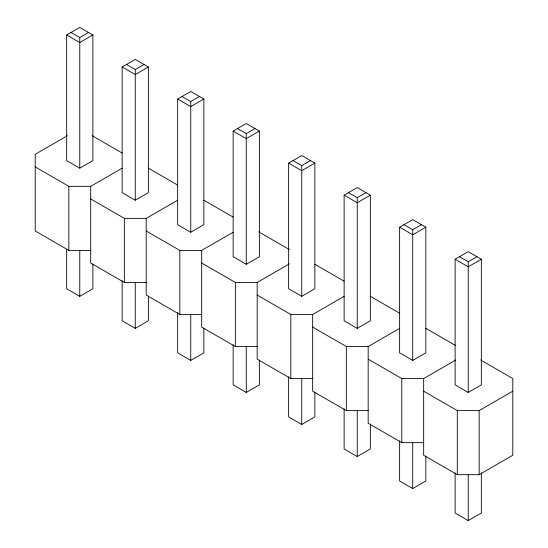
<?xml version="1.0" encoding="UTF-8"?>
<svg xmlns="http://www.w3.org/2000/svg" width="548" height="548" viewBox="0 0 548 548"><rect width="100%" height="100%" fill="white"/><g stroke="black" fill="none" stroke-linecap="round" stroke-linejoin="round"><path stroke-width="0.82" d="M66.664 34.969L79.775 27.4L92.879 34.969L92.879 160.605L79.775 168.168L66.664 160.605L66.664 34.969L79.775 42.539L92.879 34.969M71.035 32.448L79.775 37.49L88.509 32.448M122.156 67.007L135.267 59.437L148.378 67.007L148.378 192.643L135.267 200.212L122.156 192.643L122.156 67.007L135.267 74.576L148.378 67.007M126.526 64.486L135.267 69.528L144.008 64.486M67.383 135.712L35.202 154.296L35.202 230.989L68.849 250.415L90.694 250.415M177.648 99.044L190.759 91.475L203.87 99.044L203.87 224.68L190.759 232.249L177.648 224.68L177.648 99.044L190.759 106.613L203.87 99.044M182.018 96.523L190.759 101.572L199.499 96.523M35.202 166.907L68.849 186.334L90.694 186.334L122.149 168.174M233.147 131.082L246.251 123.519L259.362 131.082L259.362 256.717L246.251 264.287L233.147 256.717L233.147 131.082L246.251 138.651L259.362 131.082M237.517 128.561L246.251 133.609L254.991 128.561M90.694 198.951L124.341 218.371L146.193 218.371L177.641 200.219M288.638 163.126L301.749 155.557L314.853 163.126L314.853 288.755L301.749 296.324L288.638 288.755L288.638 163.126L301.749 170.695L314.853 163.126M293.009 160.598L301.749 165.647L310.483 160.598M66.664 249.456L66.664 288.762L79.775 296.331L92.879 288.762L92.879 263.985M146.193 230.989L179.833 250.415L201.685 250.415L233.133 232.256M344.13 195.163L357.241 187.594L370.352 195.163L370.352 320.799L357.241 328.368L344.13 320.799L344.13 195.163L357.241 202.733L370.352 195.163M348.501 192.643L357.241 197.684L365.982 192.643M122.156 280.644L122.156 320.799L135.267 328.368L148.378 320.799L148.378 296.023M201.685 263.026L235.332 282.453L257.176 282.453L289.358 263.869M399.622 227.201L412.733 219.632L425.844 227.201L425.844 352.837L412.733 360.406L399.622 352.837L399.622 227.201L412.733 234.77L425.844 227.201M403.992 224.68L412.733 229.722L421.474 224.68M177.648 312.682L177.648 352.837L190.759 360.406L203.87 352.837L203.87 328.06M257.176 295.064L290.824 314.49L312.668 314.49L344.123 296.331M455.121 259.238L468.225 251.669L481.336 259.238L481.336 384.874L468.225 392.443L455.121 384.874L455.121 259.238L468.225 266.808L481.336 259.238M459.491 256.717L468.225 261.766L476.966 256.717M233.147 344.719L233.147 384.874L246.251 392.443L259.362 384.874L259.362 360.098M312.668 327.101L346.315 346.528L368.167 346.528L399.615 328.368M288.638 376.757L288.638 416.918L301.749 424.481L314.853 416.918L314.853 392.135M368.167 359.145L401.807 378.565L423.659 378.565L455.84 359.988M344.13 408.801L344.13 448.956L357.241 456.525L370.352 448.956L370.352 424.179M423.659 391.183L457.306 410.61L479.151 410.61L512.798 391.183M399.622 440.839L399.622 480.993L412.733 488.563L425.844 480.993L425.844 456.217M423.659 378.565L423.659 455.258L457.306 474.684L479.151 474.684L512.798 455.258L512.798 378.565L480.617 359.988M455.121 472.876L455.121 513.031L468.225 520.6L481.336 513.031L481.336 472.876M90.694 186.334L90.694 263.026L124.341 282.453L146.193 282.453M146.193 218.371L146.193 295.064L179.833 314.49L201.685 314.49M201.685 250.415L201.685 327.108L235.332 346.528L257.176 346.528M257.176 282.453L257.176 359.145L290.824 378.565L312.668 378.565M312.668 314.49L312.668 391.183L346.315 410.61L368.167 410.61M368.167 346.528L368.167 423.22L401.807 442.647L423.659 442.647M92.16 135.712L122.149 153.029M148.385 168.174L177.641 185.066M203.877 200.219L233.133 217.104M258.642 231.831L289.358 249.566M314.867 264.294L344.123 281.186M370.359 296.331L399.615 313.223M425.851 328.368L455.84 345.685M479.151 410.61L479.151 474.684M468.225 261.766L468.225 392.443M468.225 474.465L468.225 520.6M457.306 410.61L457.306 474.684M412.733 229.722L412.733 360.406M412.733 442.428L412.733 488.563M401.807 378.565L401.807 442.647M357.241 197.684L357.241 328.368M357.241 410.384L357.241 456.525M346.315 346.528L346.315 410.61M301.749 165.647L301.749 296.324M301.749 378.346L301.749 424.481M290.824 314.49L290.824 378.565M246.251 133.609L246.251 264.287M246.251 346.309L246.251 392.443M235.332 282.453L235.332 346.528M190.759 101.572L190.759 232.249M190.759 314.271L190.759 360.406M179.833 250.415L179.833 314.49M135.267 69.528L135.267 200.212M135.267 282.234L135.267 328.368M124.341 218.371L124.341 282.453M79.775 37.49L79.775 168.168M79.775 250.189L79.775 296.331M68.849 186.334L68.849 250.415"/></g></svg>
